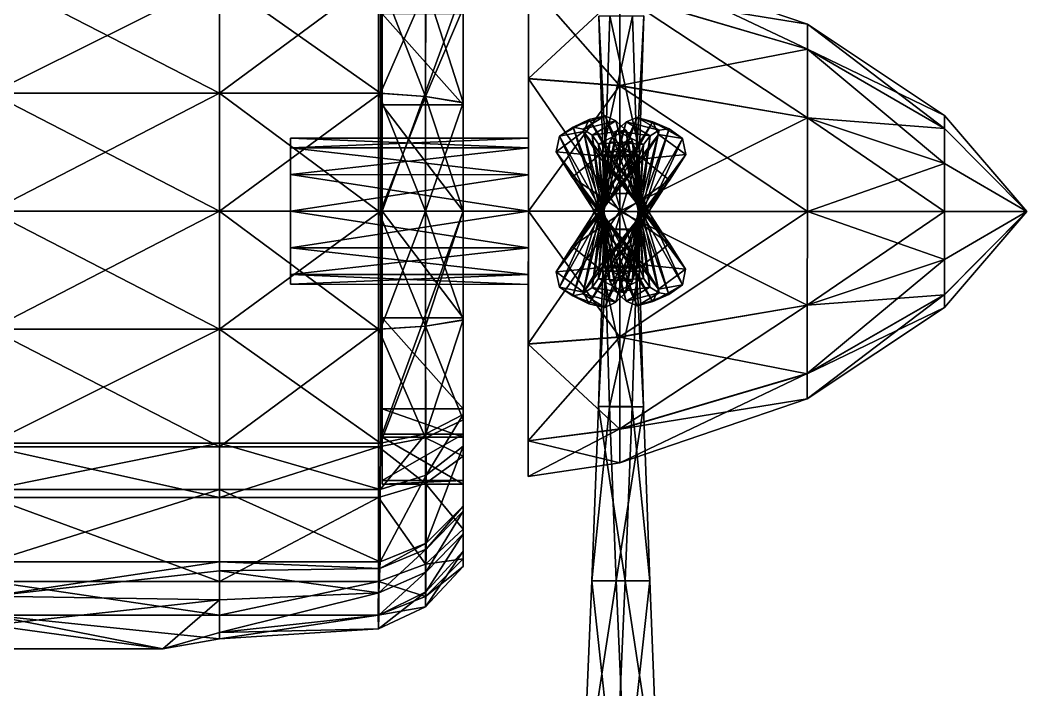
# Model space of a CAD drawing. Header units: metres. Extents: x -3.91 to 3.91, y -4.71 to 4.71.
# Drawn here: x 3.173 to 3.913, y -0.352 to 0.141 of the extents above; entities that cross this region are included whole.
import ezdxf

# ---------------------------------------------------------------- set-up
doc = ezdxf.new("R2010")
doc.units = ezdxf.units.M

msp = doc.modelspace()

# ---------------------------------------------------------------- linework, layer by layer
for points in [[(3.49877, 0.22875), (3.49877, 0.14923), (3.49877, 0.07858), (3.49877, 0.22875)], [(3.49877, 0.22875), (3.49877, 0.07858), (3.49877, 0), (3.49877, 0.22875)], [(3.49877, 0.22875), (3.49877, 0), (3.49877, 0), (3.49877, 0.22875)], [(3.49877, 0.22875), (3.49877, 0), (3.49877, 0.16582), (3.49877, 0.22875)], [(3.43923, 0.07831), (3.43923, 0.16615), (3.43923, 0.20069), (3.43923, 0.07831)], [(3.43923, 0.07831), (3.43923, 0.20069), (3.43923, 0.19785), (3.43923, 0.07831)], [(3.43923, 0.07831), (3.43923, 0.19785), (3.43923, 0.16375), (3.43923, 0.07831)], [(3.54675, 0.19485), (3.54674, 0.16879), (3.54666, 0.04656), (3.54675, 0.19485)], [(3.54675, 0.19485), (3.54666, 0.04656), (3.54667, 0.05375), (3.54675, 0.19485)], [(3.54674, 0.16873), (3.54675, 0.19485), (3.54667, 0.05375), (3.54674, 0.16873)], [(3.75164, 0.11915), (3.61394, 0.18473), (3.61392, 0.15996), (3.75164, 0.11915)], [(3.75165, 0.13762), (3.61392, 0.16002), (3.61394, 0.18473), (3.75165, 0.13762)], [(3.75164, 0.11915), (3.75165, 0.13762), (3.61394, 0.18473), (3.75164, 0.11915)], [(3.31977, 0.08674), (3.31977, 0.17326), (3.15178, 0.17326), (3.31977, 0.08674)], [(3.31977, 0.08674), (3.15178, 0.17326), (3.15178, 0.08674), (3.31977, 0.08674)], [(3.31977, 0.17038), (3.31977, 0.08674), (3.15178, 0.08674), (3.31977, 0.17038)], [(3.31977, 0.17038), (3.15178, 0.08674), (3.15178, 0.17038), (3.31977, 0.17038)], [(3.31977, 0.08674), (3.43656, 0.08674), (3.43654, 0.17326), (3.31977, 0.08674)], [(3.31977, 0.08674), (3.43654, 0.17326), (3.31977, 0.17326), (3.31977, 0.08674)], [(3.43801, 0.08674), (3.31977, 0.08674), (3.31977, 0.17038), (3.43801, 0.08674)], [(3.43801, 0.08674), (3.31977, 0.17038), (3.43794, 0.17038), (3.43801, 0.08674)], [(3.43654, 0.17326), (3.43656, 0.08674), (3.47112, 0.08447), (3.43654, 0.17326)], [(3.43654, 0.17326), (3.47112, 0.08447), (3.47111, 0.16659), (3.43654, 0.17326)], [(3.43801, 0.08674), (3.43794, 0.17038), (3.47124, 0.16364), (3.43801, 0.08674)], [(3.43801, 0.08674), (3.47124, 0.16364), (3.47112, 0.08451), (3.43801, 0.08674)], [(3.43923, 0.07831), (3.43923, 0.14517), (3.43923, 0.16615), (3.43923, 0.07831)], [(3.43923, 0.07831), (3.43923, 0.16375), (3.43923, 0), (3.43923, 0.07831)], [(3.49877, 0.16375), (3.49877, 0), (3.43923, 0), (3.49877, 0.16375)], [(3.49877, 0.16375), (3.43923, 0), (3.43923, 0.16375), (3.49877, 0.16375)], [(3.47111, 0.16659), (3.47112, 0.08447), (3.49877, 0.07994), (3.47111, 0.16659)], [(3.47111, 0.16659), (3.49877, 0.07994), (3.49877, 0.15323), (3.47111, 0.16659)], [(3.47112, 0.08451), (3.47124, 0.16364), (3.49877, 0.14937), (3.47112, 0.08451)], [(3.49877, 0.1609), (3.49877, 0.16582), (3.49877, 0), (3.49877, 0.1609)], [(3.49877, 0.16375), (3.49877, 0.1609), (3.49877, 0), (3.49877, 0.16375)], [(3.49877, 0.16375), (3.49877, 0), (3.49877, 0), (3.49877, 0.16375)], [(3.54674, 0.16879), (3.54669, 0.09751), (3.54665, 0.0269), (3.54674, 0.16879)], [(3.54674, 0.16879), (3.54665, 0.0269), (3.54666, 0.04656), (3.54674, 0.16879)], [(3.54669, 0.09741), (3.54674, 0.16873), (3.54666, 0.04655), (3.54669, 0.09741)], [(3.54674, 0.16873), (3.54667, 0.05375), (3.54666, 0.04655), (3.54674, 0.16873)], [(3.61392, 0.16002), (3.54669, 0.09751), (3.54674, 0.16879), (3.61392, 0.16002)], [(3.61388, 0.09233), (3.54674, 0.16873), (3.54669, 0.09741), (3.61388, 0.09233)], [(3.61388, 0.09233), (3.61392, 0.15996), (3.54674, 0.16873), (3.61388, 0.09233)], [(3.49877, 0.1609), (3.49877, 0), (3.49877, 0), (3.49877, 0.1609)], [(3.61392, 0.16002), (3.61388, 0.09243), (3.54669, 0.09751), (3.61392, 0.16002)], [(3.75164, 0.11919), (3.61388, 0.09243), (3.61392, 0.16002), (3.75164, 0.11919)], [(3.75161, 0.06874), (3.61392, 0.15996), (3.61388, 0.09233), (3.75161, 0.06874)], [(3.75165, 0.13762), (3.75164, 0.11919), (3.61392, 0.16002), (3.75165, 0.13762)], [(3.75161, 0.06874), (3.75164, 0.11915), (3.61392, 0.15996), (3.75161, 0.06874)], [(3.47112, 0.08451), (3.49877, 0.14937), (3.49877, 0.07972), (3.47112, 0.08451)], [(3.49877, 0.15323), (3.49877, 0.07994), (3.49877, 0.07858), (3.49877, 0.15323)], [(3.49877, 0.15323), (3.49877, 0.07858), (3.49877, 0.14923), (3.49877, 0.15323)], [(3.49877, 0.07972), (3.49877, 0.14937), (3.49877, 0.14517), (3.49877, 0.07972)], [(3.49877, 0.07831), (3.49877, 0.14517), (3.43923, 0.14517), (3.49877, 0.07831)], [(3.49877, 0.07831), (3.43923, 0.14517), (3.43923, 0.07831), (3.49877, 0.07831)], [(3.49877, 0.07972), (3.49877, 0.14517), (3.49877, 0.07831), (3.49877, 0.07972)], [(3.59836, 0.14351), (3.60658, 0.14362), (3.60338, 0.04404), (3.59836, 0.14351)], [(3.60131, 0.04394), (3.62318, 0.14348), (3.59836, 0.14351), (3.60131, 0.04394)], [(3.59836, 0.14351), (3.60338, 0.04404), (3.60131, 0.04394), (3.59836, 0.14351)], [(3.60131, 0.04394), (3.6262, 0.04392), (3.62318, 0.14348), (3.60131, 0.04394)], [(3.60658, 0.14362), (3.62827, 0.04402), (3.60338, 0.04404), (3.60658, 0.14362)], [(3.60658, 0.14362), (3.6314, 0.1436), (3.62827, 0.04402), (3.60658, 0.14362)], [(3.6262, 0.04392), (3.6314, 0.1436), (3.62318, 0.14348), (3.6262, 0.04392)], [(3.6262, 0.04392), (3.62827, 0.04402), (3.6314, 0.1436), (3.6262, 0.04392)], [(3.85239, 0.06091), (3.75165, 0.13762), (3.75164, 0.11915), (3.85239, 0.06091)], [(3.8524, 0.07037), (3.75164, 0.11919), (3.75165, 0.13762), (3.8524, 0.07037)], [(3.85239, 0.06091), (3.8524, 0.07037), (3.75165, 0.13762), (3.85239, 0.06091)], [(3.75164, 0.11919), (3.75161, 0.06881), (3.61388, 0.09243), (3.75164, 0.11919)], [(3.85239, 0.06093), (3.75161, 0.06881), (3.75164, 0.11919), (3.85239, 0.06093)], [(3.85237, 0.03509), (3.75164, 0.11915), (3.75161, 0.06874), (3.85237, 0.03509)], [(3.8524, 0.07037), (3.85239, 0.06093), (3.75164, 0.11919), (3.8524, 0.07037)], [(3.85237, 0.03509), (3.85239, 0.06091), (3.75164, 0.11915), (3.85237, 0.03509)], [(3.61388, 0.09243), (3.54664, 0.00012), (3.54669, 0.09751), (3.61388, 0.09243)], [(3.54669, 0.09751), (3.54664, 0.00012), (3.54664, 0.00003), (3.54669, 0.09751)], [(3.54669, 0.09751), (3.54664, 0.00003), (3.54665, 0.0269), (3.54669, 0.09751)], [(3.61383, -0.00004), (3.54669, 0.09741), (3.54664, 0), (3.61383, -0.00004)], [(3.54664, 0), (3.54669, 0.09741), (3.54665, 0.02687), (3.54664, 0)], [(3.54669, 0.09741), (3.54666, 0.04655), (3.54665, 0.02687), (3.54669, 0.09741)], [(3.61383, -0.00004), (3.61388, 0.09233), (3.54669, 0.09741), (3.61383, -0.00004)], [(3.61388, 0.09243), (3.61383, 0.00007), (3.54664, 0.00012), (3.61388, 0.09243)], [(3.75161, 0.06881), (3.61383, 0.00007), (3.61388, 0.09243), (3.75161, 0.06881)], [(3.75157, -0.00012), (3.61388, 0.09233), (3.61383, -0.00004), (3.75157, -0.00012)], [(3.75157, -0.00012), (3.75161, 0.06874), (3.61388, 0.09233), (3.75157, -0.00012)], [(3.31977, 0.08674), (3.31977, 0), (3.15178, 0), (3.31977, 0.08674)], [(3.31977, 0.08674), (3.15178, 0), (3.15178, 0.08674), (3.31977, 0.08674)], [(3.31977, 0), (3.31977, 0.08674), (3.15178, 0.08674), (3.31977, 0)], [(3.31977, 0), (3.15178, 0.08674), (3.15178, 0), (3.31977, 0)], [(3.31977, 0.08674), (3.31977, 0), (3.43656, 0), (3.31977, 0.08674)], [(3.31977, 0.08674), (3.43656, 0), (3.43656, 0.08674), (3.31977, 0.08674)], [(3.31977, 0), (3.31977, 0.08674), (3.43801, 0.08674), (3.31977, 0)], [(3.31977, 0), (3.43801, 0.08674), (3.43801, 0), (3.31977, 0)], [(3.43656, 0.08674), (3.43656, 0), (3.47112, 0), (3.43656, 0.08674)], [(3.43656, 0.08674), (3.47112, 0), (3.47112, 0.08447), (3.43656, 0.08674)], [(3.43801, 0), (3.43801, 0.08674), (3.47112, 0.08451), (3.43801, 0)], [(3.43801, 0), (3.47112, 0.08451), (3.4712, 0), (3.43801, 0)], [(3.49877, 0.07972), (3.4712, 0), (3.47112, 0.08451), (3.49877, 0.07972)], [(3.49877, 0), (3.49877, 0.07994), (3.47112, 0.08447), (3.49877, 0)], [(3.49877, 0), (3.47112, 0.08447), (3.47112, 0), (3.49877, 0)], [(3.43923, 0.07831), (3.43923, 0), (3.43923, 0), (3.43923, 0.07831)], [(3.49877, 0), (3.49877, 0.07831), (3.43923, 0.07831), (3.49877, 0)], [(3.49877, 0), (3.43923, 0.07831), (3.43923, 0), (3.49877, 0)], [(3.49877, 0.07972), (3.49877, 0), (3.4712, 0), (3.49877, 0.07972)], [(3.49877, 0.07994), (3.49877, 0), (3.49877, 0), (3.49877, 0.07994)], [(3.49877, 0.07994), (3.49877, 0), (3.49877, 0.07858), (3.49877, 0.07994)], [(3.49877, 0), (3.49877, 0), (3.49877, 0.07972), (3.49877, 0)], [(3.49877, 0), (3.49877, 0.07972), (3.49877, 0.07831), (3.49877, 0)], [(3.56951, -0.05573), (3.63817, 0.06572), (3.62659, 0.06908), (3.56951, -0.05573)], [(3.56951, -0.05573), (3.62659, 0.06908), (3.57942, -0.06222), (3.56951, -0.05573)], [(3.56961, 0.05519), (3.5913, 0.06741), (3.58715, 0.05863), (3.56961, 0.05519)], [(3.57953, 0.06184), (3.5913, 0.06741), (3.56961, 0.05519), (3.57953, 0.06184)], [(3.57942, -0.06222), (3.62659, 0.06908), (3.61859, 0.06572), (3.57942, -0.06222)], [(3.57953, 0.06184), (3.60297, 0.07022), (3.5913, 0.06741), (3.57953, 0.06184)], [(3.58685, 0.06049), (3.60297, 0.07022), (3.57953, 0.06184), (3.58685, 0.06049)], [(3.58685, 0.06049), (3.611, 0.06652), (3.60297, 0.07022), (3.58685, 0.06049)], [(3.5913, 0.06741), (3.66213, -0.04251), (3.58715, 0.05863), (3.5913, 0.06741)], [(3.60297, 0.07022), (3.65975, -0.05416), (3.5913, 0.06741), (3.60297, 0.07022)], [(3.5913, 0.06741), (3.65975, -0.05416), (3.66213, -0.04251), (3.5913, 0.06741)], [(3.611, 0.06652), (3.64991, -0.06117), (3.60297, 0.07022), (3.611, 0.06652)], [(3.60297, 0.07022), (3.64991, -0.06117), (3.65975, -0.05416), (3.60297, 0.07022)], [(3.75161, 0.06881), (3.75157, -0.00004), (3.61383, 0.00007), (3.75161, 0.06881)], [(3.62659, 0.06908), (3.64273, 0.05964), (3.61859, 0.06572), (3.62659, 0.06908)], [(3.63817, 0.06572), (3.65002, 0.06066), (3.62659, 0.06908), (3.63817, 0.06572)], [(3.62659, 0.06908), (3.65002, 0.06066), (3.64273, 0.05964), (3.62659, 0.06908)], [(3.85237, 0.03512), (3.75157, -0.00004), (3.75161, 0.06881), (3.85237, 0.03512)], [(3.85235, -0.00018), (3.75161, 0.06874), (3.75157, -0.00012), (3.85235, -0.00018)], [(3.85239, 0.06093), (3.85237, 0.03512), (3.75161, 0.06881), (3.85239, 0.06093)], [(3.85235, -0.00018), (3.85237, 0.03509), (3.75161, 0.06874), (3.85235, -0.00018)], [(3.91282, -0.00022), (3.8524, 0.07037), (3.85239, 0.06091), (3.91282, -0.00022)], [(3.91282, -0.00022), (3.85239, 0.06093), (3.8524, 0.07037), (3.91282, -0.00022)], [(3.56707, -0.04446), (3.64223, 0.05655), (3.63817, 0.06572), (3.56707, -0.04446)], [(3.56707, -0.04446), (3.63817, 0.06572), (3.56951, -0.05573), (3.56707, -0.04446)], [(3.56961, 0.05519), (3.62647, -0.06954), (3.57953, 0.06184), (3.56961, 0.05519)], [(3.57942, -0.06222), (3.61859, 0.06572), (3.58674, -0.06078), (3.57942, -0.06222)], [(3.57953, 0.06184), (3.62647, -0.06954), (3.61847, -0.06606), (3.57953, 0.06184)], [(3.57953, 0.06184), (3.61847, -0.06606), (3.58685, 0.06049), (3.57953, 0.06184)], [(3.58674, -0.06078), (3.61859, 0.06572), (3.61147, 0.05925), (3.58674, -0.06078)], [(3.58674, -0.06078), (3.61147, 0.05925), (3.59343, -0.05614), (3.58674, -0.06078)], [(3.59352, 0.05594), (3.611, 0.06652), (3.58685, 0.06049), (3.59352, 0.05594)], [(3.58685, 0.06049), (3.61847, -0.06606), (3.61136, -0.05948), (3.58685, 0.06049)], [(3.58685, 0.06049), (3.61136, -0.05948), (3.59352, 0.05594), (3.58685, 0.06049)], [(3.59343, -0.05614), (3.61147, 0.05925), (3.6065, 0.05112), (3.59343, -0.05614)], [(3.59352, 0.05594), (3.61813, 0.05974), (3.611, 0.06652), (3.59352, 0.05594)], [(3.59828, 0.04936), (3.61813, 0.05974), (3.59352, 0.05594), (3.59828, 0.04936)], [(3.59828, 0.04936), (3.62309, 0.05137), (3.61813, 0.05974), (3.59828, 0.04936)], [(3.61088, -0.06685), (3.65002, 0.06066), (3.60285, -0.07064), (3.61088, -0.06685)], [(3.60285, -0.07064), (3.65002, 0.06066), (3.65984, 0.05347), (3.60285, -0.07064)], [(3.61147, 0.05925), (3.63131, 0.04906), (3.6065, 0.05112), (3.61147, 0.05925)], [(3.61088, -0.06685), (3.64273, 0.05964), (3.65002, 0.06066), (3.61088, -0.06685)], [(3.61802, -0.05999), (3.64273, 0.05964), (3.61088, -0.06685), (3.61802, -0.05999)], [(3.61813, 0.05974), (3.64263, -0.06003), (3.611, 0.06652), (3.61813, 0.05974)], [(3.611, 0.06652), (3.64263, -0.06003), (3.64991, -0.06117), (3.611, 0.06652)], [(3.61859, 0.06572), (3.63607, 0.0554), (3.61147, 0.05925), (3.61859, 0.06572)], [(3.61147, 0.05925), (3.63607, 0.0554), (3.63131, 0.04906), (3.61147, 0.05925)], [(3.61802, -0.05999), (3.63607, 0.0554), (3.64273, 0.05964), (3.61802, -0.05999)], [(3.62309, 0.05137), (3.63597, -0.05568), (3.61813, 0.05974), (3.62309, 0.05137)], [(3.61813, 0.05974), (3.63597, -0.05568), (3.64263, -0.06003), (3.61813, 0.05974)], [(3.61859, 0.06572), (3.64273, 0.05964), (3.63607, 0.0554), (3.61859, 0.06572)], [(3.64223, 0.05655), (3.65984, 0.05347), (3.63817, 0.06572), (3.64223, 0.05655)], [(3.63817, 0.06572), (3.65984, 0.05347), (3.65002, 0.06066), (3.63817, 0.06572)], [(3.91282, -0.00022), (3.85237, 0.03512), (3.85239, 0.06093), (3.91282, -0.00022)], [(3.91282, -0.00022), (3.85239, 0.06091), (3.85237, 0.03509), (3.91282, -0.00022)], [(3.37197, 0.04665), (3.37197, 0.05386), (3.37194, 0.0001), (3.37197, 0.04665)], [(3.37197, 0.05386), (3.37197, 0.04667), (3.37194, 0.0001), (3.37197, 0.05386)], [(3.54666, 0.04655), (3.54667, 0.05375), (3.37197, 0.05386), (3.54666, 0.04655)], [(3.54666, 0.04655), (3.37197, 0.05386), (3.37197, 0.04665), (3.54666, 0.04655)], [(3.54667, 0.05375), (3.37197, 0.04667), (3.37197, 0.05386), (3.54667, 0.05375)], [(3.54667, 0.05375), (3.54666, 0.04656), (3.37197, 0.04667), (3.54667, 0.05375)], [(3.57887, -0.02579), (3.64223, 0.05655), (3.56707, -0.04446), (3.57887, -0.02579)], [(3.56715, 0.0438), (3.58715, 0.05863), (3.59828, 0.04071), (3.56715, 0.0438)], [(3.56961, 0.05519), (3.58715, 0.05863), (3.56715, 0.0438), (3.56961, 0.05519)], [(3.56715, 0.0438), (3.63805, -0.06638), (3.56961, 0.05519), (3.56715, 0.0438)], [(3.56961, 0.05519), (3.63805, -0.06638), (3.62647, -0.06954), (3.56961, 0.05519)], [(3.57887, -0.02579), (3.63104, 0.03852), (3.64223, 0.05655), (3.57887, -0.02579)], [(3.58715, 0.05863), (3.66213, -0.04251), (3.65033, -0.02369), (3.58715, 0.05863)], [(3.58715, 0.05863), (3.65033, -0.02369), (3.59828, 0.04071), (3.58715, 0.05863)], [(3.60285, -0.07064), (3.65984, 0.05347), (3.59118, -0.06798), (3.60285, -0.07064)], [(3.59118, -0.06798), (3.65984, 0.05347), (3.66221, 0.04168), (3.59118, -0.06798)], [(3.59352, 0.05594), (3.61136, -0.05948), (3.60641, -0.05127), (3.59352, 0.05594)], [(3.59352, 0.05594), (3.60641, -0.05127), (3.59828, 0.04936), (3.59352, 0.05594)], [(3.623, -0.05155), (3.63607, 0.0554), (3.61802, -0.05999), (3.623, -0.05155)], [(3.623, -0.05155), (3.63131, 0.04906), (3.63607, 0.0554), (3.623, -0.05155)], [(3.63104, 0.03852), (3.66221, 0.04168), (3.64223, 0.05655), (3.63104, 0.03852)], [(3.64223, 0.05655), (3.66221, 0.04168), (3.65984, 0.05347), (3.64223, 0.05655)], [(3.37197, 0.04667), (3.37196, 0.027), (3.37194, 0.0001), (3.37197, 0.04667)], [(3.37196, 0.02698), (3.37197, 0.04665), (3.37194, 0.0001), (3.37196, 0.02698)], [(3.54666, 0.04656), (3.37196, 0.027), (3.37197, 0.04667), (3.54666, 0.04656)], [(3.54665, 0.02687), (3.37197, 0.04665), (3.37196, 0.02698), (3.54665, 0.02687)], [(3.54666, 0.04656), (3.54665, 0.0269), (3.37196, 0.027), (3.54666, 0.04656)], [(3.54665, 0.02687), (3.54666, 0.04655), (3.37197, 0.04665), (3.54665, 0.02687)], [(3.59343, -0.05614), (3.6065, 0.05112), (3.59819, -0.0495), (3.59343, -0.05614)], [(3.59819, -0.0495), (3.6065, 0.05112), (3.60338, 0.04162), (3.59819, -0.0495)], [(3.60131, 0.04108), (3.62309, 0.05137), (3.59828, 0.04936), (3.60131, 0.04108)], [(3.59828, 0.04936), (3.60641, -0.05127), (3.60331, -0.04171), (3.59828, 0.04936)], [(3.59828, 0.04936), (3.60331, -0.04171), (3.60131, 0.04108), (3.59828, 0.04936)], [(3.60131, 0.04108), (3.6262, 0.04168), (3.62309, 0.05137), (3.60131, 0.04108)], [(3.6065, 0.05112), (3.62827, 0.04097), (3.60338, 0.04162), (3.6065, 0.05112)], [(3.6065, 0.05112), (3.63131, 0.04906), (3.62827, 0.04097), (3.6065, 0.05112)], [(3.62613, -0.04181), (3.63131, 0.04906), (3.623, -0.05155), (3.62613, -0.04181)], [(3.6262, 0.04168), (3.63123, -0.04926), (3.62309, 0.05137), (3.6262, 0.04168)], [(3.62309, 0.05137), (3.63123, -0.04926), (3.63597, -0.05568), (3.62309, 0.05137)], [(3.62613, -0.04181), (3.62827, 0.04097), (3.63131, 0.04906), (3.62613, -0.04181)], [(3.56715, 0.0438), (3.59828, 0.04071), (3.57892, 0.02506), (3.56715, 0.0438)], [(3.57892, 0.02506), (3.64213, -0.05734), (3.56715, 0.0438), (3.57892, 0.02506)], [(3.56715, 0.0438), (3.64213, -0.05734), (3.63805, -0.06638), (3.56715, 0.0438)], [(3.57887, -0.02579), (3.65037, 0.02284), (3.63104, 0.03852), (3.57887, -0.02579)], [(3.57892, 0.02506), (3.59828, 0.04071), (3.65033, -0.02369), (3.57892, 0.02506)], [(3.59118, -0.06798), (3.66221, 0.04168), (3.58704, -0.05933), (3.59118, -0.06798)], [(3.58704, -0.05933), (3.66221, 0.04168), (3.65037, 0.02284), (3.58704, -0.05933)], [(3.59819, -0.0495), (3.60338, 0.04162), (3.60124, -0.04116), (3.59819, -0.0495)], [(3.60124, -0.04116), (3.60338, 0.04162), (3.60264, 0.04032), (3.60124, -0.04116)], [(3.60124, -0.04116), (3.60264, 0.04032), (3.60197, -0.04022), (3.60124, -0.04116)], [(3.60131, 0.04394), (3.60338, 0.04404), (3.60262, 0.01322), (3.60131, 0.04394)], [(3.60202, 0.01313), (3.6262, 0.04392), (3.60131, 0.04394), (3.60202, 0.01313)], [(3.60131, 0.04394), (3.60262, 0.01322), (3.60202, 0.01313), (3.60131, 0.04394)], [(3.60204, 0.04015), (3.6262, 0.04168), (3.60131, 0.04108), (3.60204, 0.04015)], [(3.60131, 0.04108), (3.60331, -0.04171), (3.60257, -0.04038), (3.60131, 0.04108)], [(3.60131, 0.04108), (3.60257, -0.04038), (3.60204, 0.04015), (3.60131, 0.04108)], [(3.60264, 0.04032), (3.62686, -0.04043), (3.60197, -0.04022), (3.60264, 0.04032)], [(3.60202, 0.01313), (3.62691, 0.0131), (3.6262, 0.04392), (3.60202, 0.01313)], [(3.60204, 0.04015), (3.62694, 0.04032), (3.6262, 0.04168), (3.60204, 0.04015)], [(3.60257, -0.04038), (3.62694, 0.04032), (3.60204, 0.04015), (3.60257, -0.04038)], [(3.60257, -0.04038), (3.62747, -0.04022), (3.62694, 0.04032), (3.60257, -0.04038)], [(3.60338, 0.04404), (3.62752, 0.0132), (3.60262, 0.01322), (3.60338, 0.04404)], [(3.60338, 0.04162), (3.62754, 0.04011), (3.60264, 0.04032), (3.60338, 0.04162)], [(3.60264, 0.04032), (3.62754, 0.04011), (3.62686, -0.04043), (3.60264, 0.04032)], [(3.60338, 0.04404), (3.62827, 0.04402), (3.62752, 0.0132), (3.60338, 0.04404)], [(3.60338, 0.04162), (3.62827, 0.04097), (3.62754, 0.04011), (3.60338, 0.04162)], [(3.62686, -0.04043), (3.62827, 0.04097), (3.62613, -0.04181), (3.62686, -0.04043)], [(3.62691, 0.0131), (3.62827, 0.04402), (3.6262, 0.04392), (3.62691, 0.0131)], [(3.62694, 0.04032), (3.6282, -0.04111), (3.6262, 0.04168), (3.62694, 0.04032)], [(3.6262, 0.04168), (3.6282, -0.04111), (3.63123, -0.04926), (3.6262, 0.04168)], [(3.62686, -0.04043), (3.62754, 0.04011), (3.62827, 0.04097), (3.62686, -0.04043)], [(3.62691, 0.0131), (3.62752, 0.0132), (3.62827, 0.04402), (3.62691, 0.0131)], [(3.62694, 0.04032), (3.62747, -0.04022), (3.6282, -0.04111), (3.62694, 0.04032)], [(3.63104, 0.03852), (3.65037, 0.02284), (3.66221, 0.04168), (3.63104, 0.03852)], [(3.85237, 0.03512), (3.85235, -0.00014), (3.75157, -0.00004), (3.85237, 0.03512)], [(3.91282, -0.00022), (3.85235, -0.00014), (3.85237, 0.03512), (3.91282, -0.00022)], [(3.91282, -0.00022), (3.85237, 0.03509), (3.85235, -0.00018), (3.91282, -0.00022)], [(3.54665, 0.0269), (3.37194, 0.00014), (3.37196, 0.027), (3.54665, 0.0269)], [(3.37196, 0.027), (3.37194, 0.00014), (3.37194, 0.0001), (3.37196, 0.027)], [(3.54664, 0), (3.37196, 0.02698), (3.37194, 0.0001), (3.54664, 0)], [(3.37194, 0.0001), (3.37196, 0.02698), (3.37194, 0.0001), (3.37194, 0.0001)], [(3.54665, 0.0269), (3.54664, 0.00003), (3.37194, 0.00014), (3.54665, 0.0269)], [(3.54664, 0), (3.54665, 0.02687), (3.37196, 0.02698), (3.54664, 0)], [(3.54664, 0), (3.54665, 0.02687), (3.54664, 0), (3.54664, 0)], [(3.57887, -0.02579), (3.59821, -0.04147), (3.65037, 0.02284), (3.57887, -0.02579)], [(3.57892, 0.02506), (3.63097, -0.03934), (3.64213, -0.05734), (3.57892, 0.02506)], [(3.57892, 0.02506), (3.65033, -0.02369), (3.63097, -0.03934), (3.57892, 0.02506)], [(3.58704, -0.05933), (3.65037, 0.02284), (3.59821, -0.04147), (3.58704, -0.05933)], [(3.60262, 0.01322), (3.62691, 0.0131), (3.60202, 0.01313), (3.60262, 0.01322)], [(3.60262, 0.01322), (3.62752, 0.0132), (3.62691, 0.0131), (3.60262, 0.01322)], [(3.37193, -0.02674), (3.37191, -0.04643), (3.37194, 0.0001), (3.37193, -0.02674)], [(3.37191, -0.04643), (3.37191, -0.05365), (3.37194, 0.0001), (3.37191, -0.04643)], [(3.37191, -0.05365), (3.37191, -0.04647), (3.37194, 0.0001), (3.37191, -0.05365)], [(3.37191, -0.04647), (3.37193, -0.02682), (3.37194, 0.0001), (3.37191, -0.04647)], [(3.54664, 0.00003), (3.37193, -0.02674), (3.37194, 0.00014), (3.54664, 0.00003)], [(3.37194, 0.00014), (3.37193, -0.02674), (3.37194, 0.0001), (3.37194, 0.00014)], [(3.54662, -0.02693), (3.37194, 0.0001), (3.37193, -0.02682), (3.54662, -0.02693)], [(3.37193, -0.02682), (3.37194, 0.0001), (3.37194, 0.0001), (3.37193, -0.02682)], [(3.54664, 0.00003), (3.54662, -0.02684), (3.37193, -0.02674), (3.54664, 0.00003)], [(3.54662, -0.02693), (3.54664, 0), (3.37194, 0.0001), (3.54662, -0.02693)], [(3.61383, 0.00007), (3.54658, -0.09731), (3.54664, 0.00012), (3.61383, 0.00007)], [(3.54664, 0.00012), (3.54658, -0.09731), (3.54662, -0.02684), (3.54664, 0.00012)], [(3.61383, 0.00007), (3.61377, -0.09232), (3.54658, -0.09731), (3.61383, 0.00007)], [(3.54664, 0.00012), (3.54662, -0.02684), (3.54664, 0.00003), (3.54664, 0.00012)], [(3.75157, -0.00004), (3.61377, -0.09232), (3.61383, 0.00007), (3.75157, -0.00004)], [(3.15178, -0.08674), (3.15178, 0), (3.31977, 0), (3.15178, -0.08674)], [(3.15178, -0.08674), (3.31977, 0), (3.31977, -0.08674), (3.15178, -0.08674)], [(3.15178, 0), (3.15178, -0.08674), (3.31977, -0.08674), (3.15178, 0)], [(3.15178, 0), (3.31977, -0.08674), (3.31977, 0), (3.15178, 0)], [(3.43656, -0.08674), (3.43656, 0), (3.31977, 0), (3.43656, -0.08674)], [(3.43656, -0.08674), (3.31977, 0), (3.31977, -0.08674), (3.43656, -0.08674)], [(3.43801, 0), (3.43801, -0.08674), (3.31977, -0.08674), (3.43801, 0)], [(3.43801, 0), (3.31977, -0.08674), (3.31977, 0), (3.43801, 0)], [(3.47112, -0.08447), (3.47112, 0), (3.43656, 0), (3.47112, -0.08447)], [(3.47112, -0.08447), (3.43656, 0), (3.43656, -0.08674), (3.47112, -0.08447)], [(3.4712, 0), (3.47112, -0.08451), (3.43801, -0.08674), (3.4712, 0)], [(3.4712, 0), (3.43801, -0.08674), (3.43801, 0), (3.4712, 0)], [(3.43923, 0), (3.43923, 0), (3.43923, -0.16375), (3.43923, 0)], [(3.43923, 0), (3.43923, -0.16375), (3.43923, -0.19785), (3.43923, 0)], [(3.43923, 0), (3.43923, -0.19785), (3.43923, -0.20069), (3.43923, 0)], [(3.43923, 0), (3.43923, -0.20069), (3.43923, -0.16615), (3.43923, 0)], [(3.43923, 0), (3.43923, -0.16615), (3.43923, -0.14517), (3.43923, 0)], [(3.43923, 0), (3.43923, -0.14517), (3.43923, -0.07831), (3.43923, 0)], [(3.43923, -0.16375), (3.43923, 0), (3.49877, 0), (3.43923, -0.16375)], [(3.43923, -0.16375), (3.49877, 0), (3.49877, -0.16375), (3.43923, -0.16375)], [(3.43923, 0), (3.43923, -0.07831), (3.49877, -0.07831), (3.43923, 0)], [(3.43923, 0), (3.49877, -0.07831), (3.49877, 0), (3.43923, 0)], [(3.47112, 0), (3.47112, -0.08447), (3.49877, -0.07994), (3.47112, 0)], [(3.47112, 0), (3.49877, -0.07994), (3.49877, 0), (3.47112, 0)], [(3.47112, -0.08451), (3.4712, 0), (3.49877, 0), (3.47112, -0.08451)], [(3.47112, -0.08451), (3.49877, 0), (3.49877, -0.07972), (3.47112, -0.08451)], [(3.49877, -0.07858), (3.49877, 0), (3.49877, 0), (3.49877, -0.07858)], [(3.49877, -0.07858), (3.49877, 0), (3.49877, -0.07994), (3.49877, -0.07858)], [(3.49877, -0.07831), (3.49877, -0.07972), (3.49877, 0), (3.49877, -0.07831)], [(3.49877, -0.07831), (3.49877, 0), (3.49877, 0), (3.49877, -0.07831)], [(3.49877, -0.20845), (3.49877, -0.16582), (3.49877, 0), (3.49877, -0.20845)], [(3.49877, -0.20845), (3.49877, 0), (3.49877, 0), (3.49877, -0.20845)], [(3.49877, -0.20845), (3.49877, 0), (3.49877, -0.07858), (3.49877, -0.20845)], [(3.49877, 0), (3.49877, 0), (3.49877, -0.1609), (3.49877, 0)], [(3.49877, 0), (3.49877, -0.1609), (3.49877, -0.16375), (3.49877, 0)], [(3.49877, 0), (3.49877, 0), (3.49877, -0.16582), (3.49877, 0)], [(3.49877, 0), (3.49877, -0.16582), (3.49877, -0.1609), (3.49877, 0)], [(3.61377, -0.0926), (3.54664, 0), (3.54658, -0.09761), (3.61377, -0.0926)], [(3.54658, -0.09761), (3.54664, 0), (3.54664, 0), (3.54658, -0.09761)], [(3.54658, -0.09761), (3.54664, 0), (3.54662, -0.02693), (3.54658, -0.09761)], [(3.61377, -0.0926), (3.61383, -0.00004), (3.54664, 0), (3.61377, -0.0926)], [(3.75157, -0.00004), (3.75153, -0.06891), (3.61377, -0.09232), (3.75157, -0.00004)], [(3.75153, -0.06912), (3.61383, -0.00004), (3.61377, -0.0926), (3.75153, -0.06912)], [(3.75153, -0.06912), (3.75157, -0.00012), (3.61383, -0.00004), (3.75153, -0.06912)], [(3.85235, -0.00014), (3.75153, -0.06891), (3.75157, -0.00004), (3.85235, -0.00014)], [(3.85233, -0.03552), (3.75157, -0.00012), (3.75153, -0.06912), (3.85233, -0.03552)], [(3.85235, -0.00014), (3.85233, -0.03541), (3.75153, -0.06891), (3.85235, -0.00014)], [(3.85233, -0.03552), (3.85235, -0.00018), (3.75157, -0.00012), (3.85233, -0.03552)], [(3.91282, -0.00022), (3.85231, -0.07073), (3.85232, -0.06125), (3.91282, -0.00022)], [(3.91282, -0.00022), (3.85232, -0.06131), (3.85231, -0.07073), (3.91282, -0.00022)], [(3.91282, -0.00022), (3.85232, -0.06125), (3.85233, -0.03541), (3.91282, -0.00022)], [(3.91282, -0.00022), (3.85233, -0.03552), (3.85232, -0.06131), (3.91282, -0.00022)], [(3.91282, -0.00022), (3.85233, -0.03541), (3.85235, -0.00014), (3.91282, -0.00022)], [(3.91282, -0.00022), (3.85235, -0.00018), (3.85233, -0.03552), (3.91282, -0.00022)], [(3.60199, -0.01321), (3.62612, -0.04405), (3.60124, -0.04403), (3.60199, -0.01321)], [(3.60124, -0.04403), (3.6026, -0.01326), (3.60199, -0.01321), (3.60124, -0.04403)], [(3.60124, -0.04403), (3.6033, -0.04408), (3.6026, -0.01326), (3.60124, -0.04403)], [(3.60199, -0.01321), (3.62689, -0.01323), (3.62612, -0.04405), (3.60199, -0.01321)], [(3.6026, -0.01326), (3.62689, -0.01323), (3.60199, -0.01321), (3.6026, -0.01326)], [(3.6026, -0.01326), (3.62749, -0.01328), (3.62689, -0.01323), (3.6026, -0.01326)], [(3.6033, -0.04408), (3.62749, -0.01328), (3.6026, -0.01326), (3.6033, -0.04408)], [(3.6033, -0.04408), (3.62819, -0.0441), (3.62749, -0.01328), (3.6033, -0.04408)], [(3.62689, -0.01323), (3.62819, -0.0441), (3.62612, -0.04405), (3.62689, -0.01323)], [(3.62689, -0.01323), (3.62749, -0.01328), (3.62819, -0.0441), (3.62689, -0.01323)], [(3.54662, -0.02684), (3.37191, -0.04643), (3.37193, -0.02674), (3.54662, -0.02684)], [(3.54661, -0.04658), (3.37193, -0.02682), (3.37191, -0.04647), (3.54661, -0.04658)], [(3.54662, -0.02684), (3.54661, -0.04653), (3.37191, -0.04643), (3.54662, -0.02684)], [(3.54661, -0.04658), (3.54662, -0.02693), (3.37193, -0.02682), (3.54661, -0.04658)], [(3.54654, -0.16884), (3.54658, -0.09761), (3.54662, -0.02693), (3.54654, -0.16884)], [(3.54654, -0.16884), (3.54662, -0.02693), (3.54661, -0.04658), (3.54654, -0.16884)], [(3.54658, -0.09731), (3.54661, -0.04653), (3.54662, -0.02684), (3.54658, -0.09731)], [(3.56707, -0.04446), (3.59821, -0.04147), (3.57887, -0.02579), (3.56707, -0.04446)], [(3.63097, -0.03934), (3.65033, -0.02369), (3.66213, -0.04251), (3.63097, -0.03934)], [(3.85233, -0.03541), (3.85232, -0.06125), (3.7515, -0.11935), (3.85233, -0.03541)], [(3.85233, -0.03541), (3.7515, -0.11935), (3.75153, -0.06891), (3.85233, -0.03541)], [(3.85232, -0.06131), (3.85233, -0.03552), (3.75153, -0.06912), (3.85232, -0.06131)], [(3.56707, -0.04446), (3.58704, -0.05933), (3.59821, -0.04147), (3.56707, -0.04446)], [(3.60124, -0.04403), (3.62292, -0.14361), (3.59811, -0.14359), (3.60124, -0.04403)], [(3.59811, -0.14359), (3.6033, -0.04408), (3.60124, -0.04403), (3.59811, -0.14359)], [(3.59811, -0.14359), (3.60633, -0.14366), (3.6033, -0.04408), (3.59811, -0.14359)], [(3.60124, -0.04116), (3.623, -0.05155), (3.59819, -0.0495), (3.60124, -0.04116)], [(3.60197, -0.04022), (3.62613, -0.04181), (3.60124, -0.04116), (3.60197, -0.04022)], [(3.60124, -0.04116), (3.62613, -0.04181), (3.623, -0.05155), (3.60124, -0.04116)], [(3.60124, -0.04403), (3.62612, -0.04405), (3.62292, -0.14361), (3.60124, -0.04403)], [(3.60197, -0.04022), (3.62686, -0.04043), (3.62613, -0.04181), (3.60197, -0.04022)], [(3.60331, -0.04171), (3.62747, -0.04022), (3.60257, -0.04038), (3.60331, -0.04171)], [(3.60633, -0.14366), (3.62819, -0.0441), (3.6033, -0.04408), (3.60633, -0.14366)], [(3.60331, -0.04171), (3.6282, -0.04111), (3.62747, -0.04022), (3.60331, -0.04171)], [(3.60641, -0.05127), (3.6282, -0.04111), (3.60331, -0.04171), (3.60641, -0.05127)], [(3.60633, -0.14366), (3.63114, -0.14368), (3.62819, -0.0441), (3.60633, -0.14366)], [(3.60641, -0.05127), (3.63123, -0.04926), (3.6282, -0.04111), (3.60641, -0.05127)], [(3.62612, -0.04405), (3.63114, -0.14368), (3.62292, -0.14361), (3.62612, -0.04405)], [(3.62612, -0.04405), (3.62819, -0.0441), (3.63114, -0.14368), (3.62612, -0.04405)], [(3.63097, -0.03934), (3.66213, -0.04251), (3.64213, -0.05734), (3.63097, -0.03934)], [(3.64213, -0.05734), (3.66213, -0.04251), (3.65975, -0.05416), (3.64213, -0.05734)], [(3.54661, -0.04653), (3.37191, -0.05365), (3.37191, -0.04643), (3.54661, -0.04653)], [(3.5466, -0.05375), (3.54661, -0.04658), (3.37191, -0.04647), (3.5466, -0.05375)], [(3.5466, -0.05375), (3.37191, -0.04647), (3.37191, -0.05365), (3.5466, -0.05375)], [(3.54661, -0.04653), (3.5466, -0.05375), (3.37191, -0.05365), (3.54661, -0.04653)], [(3.54652, -0.19485), (3.54654, -0.16884), (3.54661, -0.04658), (3.54652, -0.19485)], [(3.54652, -0.19485), (3.54661, -0.04658), (3.5466, -0.05375), (3.54652, -0.19485)], [(3.54658, -0.09731), (3.54654, -0.16867), (3.54661, -0.04653), (3.54658, -0.09731)], [(3.54654, -0.16867), (3.5466, -0.05375), (3.54661, -0.04653), (3.54654, -0.16867)], [(3.56951, -0.05573), (3.58704, -0.05933), (3.56707, -0.04446), (3.56951, -0.05573)], [(3.59819, -0.0495), (3.61802, -0.05999), (3.59343, -0.05614), (3.59819, -0.0495)], [(3.59819, -0.0495), (3.623, -0.05155), (3.61802, -0.05999), (3.59819, -0.0495)], [(3.61136, -0.05948), (3.63123, -0.04926), (3.60641, -0.05127), (3.61136, -0.05948)], [(3.61136, -0.05948), (3.63597, -0.05568), (3.63123, -0.04926), (3.61136, -0.05948)], [(3.54654, -0.16867), (3.54652, -0.19485), (3.5466, -0.05375), (3.54654, -0.16867)], [(3.56951, -0.05573), (3.59118, -0.06798), (3.58704, -0.05933), (3.56951, -0.05573)], [(3.57942, -0.06222), (3.59118, -0.06798), (3.56951, -0.05573), (3.57942, -0.06222)], [(3.59343, -0.05614), (3.61088, -0.06685), (3.58674, -0.06078), (3.59343, -0.05614)], [(3.59343, -0.05614), (3.61802, -0.05999), (3.61088, -0.06685), (3.59343, -0.05614)], [(3.61847, -0.06606), (3.63597, -0.05568), (3.61136, -0.05948), (3.61847, -0.06606)], [(3.61847, -0.06606), (3.64263, -0.06003), (3.63597, -0.05568), (3.61847, -0.06606)], [(3.64213, -0.05734), (3.65975, -0.05416), (3.63805, -0.06638), (3.64213, -0.05734)], [(3.63805, -0.06638), (3.65975, -0.05416), (3.64991, -0.06117), (3.63805, -0.06638)], [(3.58674, -0.06078), (3.60285, -0.07064), (3.57942, -0.06222), (3.58674, -0.06078)], [(3.57942, -0.06222), (3.60285, -0.07064), (3.59118, -0.06798), (3.57942, -0.06222)], [(3.58674, -0.06078), (3.61088, -0.06685), (3.60285, -0.07064), (3.58674, -0.06078)], [(3.62647, -0.06954), (3.64263, -0.06003), (3.61847, -0.06606), (3.62647, -0.06954)], [(3.62647, -0.06954), (3.64991, -0.06117), (3.64263, -0.06003), (3.62647, -0.06954)], [(3.63805, -0.06638), (3.64991, -0.06117), (3.62647, -0.06954), (3.63805, -0.06638)], [(3.85232, -0.06125), (3.85231, -0.07073), (3.75149, -0.13786), (3.85232, -0.06125)], [(3.85232, -0.06125), (3.75149, -0.13786), (3.7515, -0.11935), (3.85232, -0.06125)], [(3.85231, -0.07073), (3.85232, -0.06131), (3.7515, -0.11948), (3.85231, -0.07073)], [(3.85232, -0.06131), (3.75153, -0.06912), (3.7515, -0.11948), (3.85232, -0.06131)], [(3.75153, -0.06891), (3.7515, -0.11935), (3.61373, -0.15999), (3.75153, -0.06891)], [(3.75153, -0.06891), (3.61373, -0.15999), (3.61377, -0.09232), (3.75153, -0.06891)], [(3.7515, -0.11948), (3.75153, -0.06912), (3.61377, -0.0926), (3.7515, -0.11948)], [(3.85231, -0.07073), (3.7515, -0.11948), (3.75149, -0.13786), (3.85231, -0.07073)], [(3.43923, -0.07831), (3.43923, -0.14517), (3.49877, -0.14517), (3.43923, -0.07831)], [(3.43923, -0.07831), (3.49877, -0.14517), (3.49877, -0.07831), (3.43923, -0.07831)], [(3.49877, -0.07972), (3.47124, -0.16364), (3.47112, -0.08451), (3.49877, -0.07972)], [(3.49877, -0.15323), (3.49877, -0.07994), (3.47112, -0.08447), (3.49877, -0.15323)], [(3.49877, -0.07972), (3.49877, -0.14937), (3.47124, -0.16364), (3.49877, -0.07972)], [(3.49877, -0.07831), (3.49877, -0.14517), (3.49877, -0.14937), (3.49877, -0.07831)], [(3.49877, -0.07831), (3.49877, -0.14937), (3.49877, -0.07972), (3.49877, -0.07831)], [(3.49877, -0.14923), (3.49877, -0.07858), (3.49877, -0.07994), (3.49877, -0.14923)], [(3.49877, -0.20845), (3.49877, -0.07858), (3.49877, -0.14923), (3.49877, -0.20845)], [(3.49877, -0.14923), (3.49877, -0.07994), (3.49877, -0.15323), (3.49877, -0.14923)], [(3.15178, -0.08674), (3.15178, -0.17326), (3.31977, -0.17326), (3.15178, -0.08674)], [(3.15178, -0.08674), (3.31977, -0.17326), (3.31977, -0.08674), (3.15178, -0.08674)], [(3.15178, -0.17038), (3.15178, -0.08674), (3.31977, -0.08674), (3.15178, -0.17038)], [(3.15178, -0.17038), (3.31977, -0.08674), (3.31977, -0.17038), (3.15178, -0.17038)], [(3.31977, -0.17326), (3.43654, -0.17326), (3.43656, -0.08674), (3.31977, -0.17326)], [(3.31977, -0.17326), (3.43656, -0.08674), (3.31977, -0.08674), (3.31977, -0.17326)], [(3.43794, -0.17038), (3.31977, -0.17038), (3.31977, -0.08674), (3.43794, -0.17038)], [(3.43794, -0.17038), (3.31977, -0.08674), (3.43801, -0.08674), (3.43794, -0.17038)], [(3.47111, -0.16659), (3.43656, -0.08674), (3.43654, -0.17326), (3.47111, -0.16659)], [(3.47111, -0.16659), (3.47112, -0.08447), (3.43656, -0.08674), (3.47111, -0.16659)], [(3.47112, -0.08451), (3.47124, -0.16364), (3.43794, -0.17038), (3.47112, -0.08451)], [(3.47112, -0.08451), (3.43794, -0.17038), (3.43801, -0.08674), (3.47112, -0.08451)], [(3.49877, -0.15323), (3.47112, -0.08447), (3.47111, -0.16659), (3.49877, -0.15323)], [(3.61377, -0.09232), (3.61373, -0.15999), (3.54654, -0.16867), (3.61377, -0.09232)], [(3.61377, -0.09232), (3.54654, -0.16867), (3.54658, -0.09731), (3.61377, -0.09232)], [(3.61373, -0.16015), (3.61377, -0.0926), (3.54658, -0.09761), (3.61373, -0.16015)], [(3.7515, -0.11948), (3.61377, -0.0926), (3.61373, -0.16015), (3.7515, -0.11948)], [(3.61373, -0.16015), (3.54658, -0.09761), (3.54654, -0.16884), (3.61373, -0.16015)], [(3.7515, -0.11935), (3.75149, -0.13786), (3.61372, -0.18481), (3.7515, -0.11935)], [(3.7515, -0.11935), (3.61372, -0.18481), (3.61373, -0.15999), (3.7515, -0.11935)], [(3.75149, -0.13786), (3.7515, -0.11948), (3.61373, -0.16015), (3.75149, -0.13786)], [(3.75149, -0.13786), (3.61373, -0.16015), (3.61372, -0.18481), (3.75149, -0.13786)], [(3.43923, -0.14517), (3.43923, -0.16615), (3.49877, -0.16615), (3.43923, -0.14517)], [(3.43923, -0.14517), (3.49877, -0.16615), (3.49877, -0.14517), (3.43923, -0.14517)], [(3.49877, -0.14517), (3.49877, -0.16615), (3.49877, -0.17255), (3.49877, -0.14517)], [(3.49877, -0.14517), (3.49877, -0.17255), (3.49877, -0.14937), (3.49877, -0.14517)], [(3.59811, -0.14359), (3.61784, -0.27162), (3.59323, -0.2716), (3.59811, -0.14359)], [(3.59323, -0.2716), (3.60633, -0.14366), (3.59811, -0.14359), (3.59323, -0.2716)], [(3.59323, -0.2716), (3.61118, -0.27168), (3.60633, -0.14366), (3.59323, -0.2716)], [(3.59811, -0.14359), (3.62292, -0.14361), (3.61784, -0.27162), (3.59811, -0.14359)], [(3.61118, -0.27168), (3.63114, -0.14368), (3.60633, -0.14366), (3.61118, -0.27168)], [(3.61118, -0.27168), (3.63578, -0.2717), (3.63114, -0.14368), (3.61118, -0.27168)], [(3.62292, -0.14361), (3.63578, -0.2717), (3.61784, -0.27162), (3.62292, -0.14361)], [(3.62292, -0.14361), (3.63114, -0.14368), (3.63578, -0.2717), (3.62292, -0.14361)], [(3.49877, -0.17992), (3.49877, -0.15323), (3.47111, -0.16659), (3.49877, -0.17992)], [(3.49877, -0.14937), (3.47152, -0.19405), (3.47124, -0.16364), (3.49877, -0.14937)], [(3.49877, -0.14937), (3.49877, -0.17255), (3.47152, -0.19405), (3.49877, -0.14937)], [(3.49877, -0.17384), (3.49877, -0.14923), (3.49877, -0.15323), (3.49877, -0.17384)], [(3.49877, -0.20845), (3.49877, -0.14923), (3.49877, -0.17384), (3.49877, -0.20845)], [(3.49877, -0.17384), (3.49877, -0.15323), (3.49877, -0.17992), (3.49877, -0.17384)], [(3.49877, -0.1609), (3.49877, -0.16582), (3.49877, -0.17494), (3.49877, -0.1609)], [(3.49877, -0.1609), (3.49877, -0.17494), (3.49877, -0.16921), (3.49877, -0.1609)], [(3.49877, -0.17267), (3.49877, -0.16375), (3.49877, -0.1609), (3.49877, -0.17267)], [(3.49877, -0.17267), (3.49877, -0.1609), (3.49877, -0.16921), (3.49877, -0.17267)], [(3.61373, -0.15999), (3.61372, -0.18481), (3.54652, -0.19485), (3.61373, -0.15999)], [(3.61373, -0.15999), (3.54652, -0.19485), (3.54654, -0.16867), (3.61373, -0.15999)], [(3.61372, -0.18481), (3.61373, -0.16015), (3.54654, -0.16884), (3.61372, -0.18481)], [(3.4711, -0.20021), (3.47111, -0.16659), (3.43654, -0.17326), (3.4711, -0.20021)], [(3.47124, -0.16364), (3.47152, -0.19405), (3.43786, -0.20458), (3.47124, -0.16364)], [(3.47124, -0.16364), (3.43786, -0.20458), (3.43794, -0.17038), (3.47124, -0.16364)], [(3.43923, -0.19785), (3.43923, -0.16375), (3.49877, -0.16375), (3.43923, -0.19785)], [(3.43923, -0.19785), (3.49877, -0.16375), (3.49877, -0.19785), (3.43923, -0.19785)], [(3.43923, -0.16615), (3.43923, -0.20069), (3.49877, -0.20069), (3.43923, -0.16615)], [(3.43923, -0.16615), (3.49877, -0.20069), (3.49877, -0.16615), (3.43923, -0.16615)], [(3.49877, -0.17992), (3.47111, -0.16659), (3.4711, -0.20021), (3.49877, -0.17992)], [(3.49877, -0.2061), (3.49877, -0.19785), (3.49877, -0.16375), (3.49877, -0.2061)], [(3.49877, -0.2061), (3.49877, -0.16375), (3.49877, -0.17267), (3.49877, -0.2061)], [(3.49877, -0.17494), (3.49877, -0.16582), (3.49877, -0.20845), (3.49877, -0.17494)], [(3.49877, -0.16615), (3.49877, -0.20069), (3.49877, -0.21128), (3.49877, -0.16615)], [(3.49877, -0.16615), (3.49877, -0.21128), (3.49877, -0.21675), (3.49877, -0.16615)], [(3.49877, -0.16615), (3.49877, -0.21675), (3.49877, -0.17255), (3.49877, -0.16615)], [(3.49877, -0.17494), (3.49877, -0.17911), (3.49877, -0.16921), (3.49877, -0.17494)], [(3.49877, -0.17911), (3.49877, -0.17267), (3.49877, -0.16921), (3.49877, -0.17911)], [(3.61372, -0.18481), (3.54654, -0.16884), (3.54652, -0.19485), (3.61372, -0.18481)], [(3.15178, -0.20458), (3.15178, -0.17038), (3.31977, -0.17038), (3.15178, -0.20458)], [(3.15178, -0.20458), (3.31977, -0.17038), (3.31977, -0.20458), (3.15178, -0.20458)], [(3.15178, -0.17326), (3.15178, -0.21035), (3.31977, -0.21035), (3.15178, -0.17326)], [(3.15178, -0.17326), (3.31977, -0.21035), (3.31977, -0.17326), (3.15178, -0.17326)], [(3.43786, -0.20458), (3.31977, -0.20458), (3.31977, -0.17038), (3.43786, -0.20458)], [(3.43786, -0.20458), (3.31977, -0.17038), (3.43794, -0.17038), (3.43786, -0.20458)], [(3.31977, -0.21035), (3.43652, -0.21035), (3.43654, -0.17326), (3.31977, -0.21035)], [(3.31977, -0.21035), (3.43654, -0.17326), (3.31977, -0.17326), (3.31977, -0.21035)], [(3.4711, -0.20021), (3.43654, -0.17326), (3.43652, -0.21035), (3.4711, -0.20021)], [(3.49877, -0.17255), (3.47161, -0.24407), (3.47152, -0.19405), (3.49877, -0.17255)], [(3.49877, -0.17255), (3.49877, -0.21675), (3.47161, -0.24407), (3.49877, -0.17255)], [(3.49877, -0.21074), (3.49877, -0.2061), (3.49877, -0.17267), (3.49877, -0.21074)], [(3.49877, -0.21074), (3.49877, -0.17267), (3.49877, -0.17911), (3.49877, -0.21074)], [(3.49877, -0.22604), (3.49877, -0.17384), (3.49877, -0.17992), (3.49877, -0.22604)], [(3.49877, -0.20845), (3.49877, -0.17384), (3.49877, -0.22604), (3.49877, -0.20845)], [(3.49877, -0.17911), (3.49877, -0.17494), (3.49877, -0.21567), (3.49877, -0.17911)], [(3.49877, -0.17494), (3.49877, -0.20845), (3.49877, -0.21567), (3.49877, -0.17494)], [(3.49877, -0.23373), (3.49877, -0.17992), (3.4711, -0.20021), (3.49877, -0.23373)], [(3.49877, -0.23718), (3.49877, -0.21074), (3.49877, -0.17911), (3.49877, -0.23718)], [(3.49877, -0.24974), (3.49877, -0.23718), (3.49877, -0.17911), (3.49877, -0.24974)], [(3.49877, -0.24974), (3.49877, -0.17911), (3.49877, -0.22289), (3.49877, -0.24974)], [(3.49877, -0.17911), (3.49877, -0.21567), (3.49877, -0.22289), (3.49877, -0.17911)], [(3.49877, -0.22604), (3.49877, -0.17992), (3.49877, -0.23373), (3.49877, -0.22604)], [(3.47152, -0.19405), (3.47161, -0.24407), (3.43766, -0.25773), (3.47152, -0.19405)], [(3.47152, -0.19405), (3.43766, -0.25773), (3.43786, -0.20458), (3.47152, -0.19405)], [(3.43923, -0.20069), (3.43923, -0.19785), (3.49877, -0.19785), (3.43923, -0.20069)], [(3.43923, -0.20069), (3.49877, -0.19785), (3.49877, -0.20069), (3.43923, -0.20069)], [(3.49877, -0.20855), (3.49877, -0.20069), (3.49877, -0.19785), (3.49877, -0.20855)], [(3.49877, -0.20855), (3.49877, -0.19785), (3.49877, -0.2061), (3.49877, -0.20855)], [(3.15178, -0.25773), (3.15178, -0.20458), (3.31977, -0.20458), (3.15178, -0.25773)], [(3.15178, -0.25773), (3.31977, -0.20458), (3.31977, -0.25773), (3.15178, -0.25773)], [(3.31977, -0.20458), (3.43786, -0.20458), (3.43766, -0.25773), (3.31977, -0.20458)], [(3.31977, -0.20458), (3.43766, -0.25773), (3.31977, -0.25773), (3.31977, -0.20458)], [(3.47108, -0.25934), (3.4711, -0.20021), (3.43652, -0.21035), (3.47108, -0.25934)], [(3.49877, -0.23373), (3.4711, -0.20021), (3.47108, -0.25934), (3.49877, -0.23373)], [(3.49877, -0.21128), (3.49877, -0.20069), (3.49877, -0.20855), (3.49877, -0.21128)], [(3.49877, -0.21128), (3.49877, -0.20855), (3.49877, -0.2061), (3.49877, -0.21128)], [(3.49877, -0.21128), (3.49877, -0.2061), (3.49877, -0.21074), (3.49877, -0.21128)], [(3.15178, -0.21035), (3.15178, -0.27215), (3.31977, -0.27215), (3.15178, -0.21035)], [(3.15178, -0.21035), (3.31977, -0.27215), (3.31977, -0.21035), (3.15178, -0.21035)], [(3.43652, -0.21035), (3.31977, -0.21035), (3.31977, -0.27215), (3.43652, -0.21035)], [(3.43652, -0.21035), (3.31977, -0.27215), (3.43646, -0.27215), (3.43652, -0.21035)], [(3.47108, -0.25934), (3.43652, -0.21035), (3.43646, -0.27215), (3.47108, -0.25934)], [(3.49877, -0.20845), (3.49877, -0.22604), (3.49877, -0.24165), (3.49877, -0.20845)], [(3.49877, -0.20845), (3.49877, -0.24165), (3.49877, -0.22875), (3.49877, -0.20845)], [(3.49877, -0.21567), (3.49877, -0.20845), (3.49877, -0.22875), (3.49877, -0.21567)], [(3.49877, -0.23718), (3.49877, -0.22036), (3.49877, -0.21074), (3.49877, -0.23718)], [(3.49877, -0.22036), (3.49877, -0.21128), (3.49877, -0.21074), (3.49877, -0.22036)], [(3.49877, -0.22036), (3.49877, -0.21675), (3.49877, -0.21128), (3.49877, -0.22036)], [(3.49877, -0.22036), (3.49877, -0.23718), (3.47127, -0.26541), (3.49877, -0.22036)], [(3.49877, -0.22036), (3.47127, -0.26541), (3.47153, -0.24834), (3.49877, -0.22036)], [(3.49877, -0.21675), (3.49877, -0.22036), (3.47153, -0.24834), (3.49877, -0.21675)], [(3.49877, -0.21675), (3.47153, -0.24834), (3.47161, -0.24407), (3.49877, -0.21675)], [(3.49877, -0.22289), (3.49877, -0.21567), (3.49877, -0.2369), (3.49877, -0.22289)], [(3.49877, -0.21567), (3.49877, -0.22875), (3.49877, -0.2369), (3.49877, -0.21567)], [(3.49877, -0.26123), (3.49877, -0.24974), (3.49877, -0.22289), (3.49877, -0.26123)], [(3.49877, -0.26123), (3.49877, -0.22289), (3.49877, -0.24479), (3.49877, -0.26123)], [(3.49877, -0.22289), (3.49877, -0.2369), (3.49877, -0.24479), (3.49877, -0.22289)], [(3.49877, -0.25011), (3.49877, -0.24165), (3.49877, -0.22604), (3.49877, -0.25011)], [(3.49877, -0.25011), (3.49877, -0.22604), (3.49877, -0.23373), (3.49877, -0.25011)], [(3.49877, -0.2369), (3.49877, -0.22875), (3.49877, -0.24165), (3.49877, -0.2369)], [(3.49877, -0.25561), (3.49877, -0.23373), (3.47108, -0.25934), (3.49877, -0.25561)], [(3.49877, -0.25011), (3.49877, -0.23373), (3.49877, -0.25561), (3.49877, -0.25011)], [(3.47122, -0.27976), (3.47127, -0.26541), (3.49877, -0.23718), (3.47122, -0.27976)], [(3.47122, -0.27976), (3.49877, -0.23718), (3.49877, -0.24974), (3.47122, -0.27976)], [(3.49877, -0.24479), (3.49877, -0.2369), (3.49877, -0.24736), (3.49877, -0.24479)], [(3.49877, -0.2369), (3.49877, -0.24165), (3.49877, -0.24736), (3.49877, -0.2369)], [(3.49877, -0.24165), (3.49877, -0.25011), (3.49877, -0.24736), (3.49877, -0.24165)], [(3.47153, -0.24834), (3.47127, -0.26541), (3.4369, -0.28044), (3.47153, -0.24834)], [(3.47153, -0.24834), (3.4369, -0.28044), (3.4375, -0.26263), (3.47153, -0.24834)], [(3.47161, -0.24407), (3.47153, -0.24834), (3.4375, -0.26263), (3.47161, -0.24407)], [(3.47161, -0.24407), (3.4375, -0.26263), (3.43766, -0.25773), (3.47161, -0.24407)], [(3.49877, -0.24974), (3.49877, -0.26123), (3.4711, -0.29087), (3.49877, -0.24974)], [(3.49877, -0.24974), (3.4711, -0.29087), (3.47122, -0.27976), (3.49877, -0.24974)], [(3.49877, -0.25561), (3.49877, -0.26123), (3.49877, -0.24479), (3.49877, -0.25561)], [(3.49877, -0.25561), (3.49877, -0.24479), (3.49877, -0.25011), (3.49877, -0.25561)], [(3.49877, -0.24479), (3.49877, -0.24736), (3.49877, -0.25011), (3.49877, -0.24479)], [(3.15178, -0.28301), (3.15178, -0.25773), (3.31977, -0.25773), (3.15178, -0.28301)], [(3.15178, -0.28301), (3.31977, -0.25773), (3.31977, -0.26438), (3.15178, -0.28301)], [(3.4375, -0.26263), (3.31977, -0.26438), (3.31977, -0.25773), (3.4375, -0.26263)], [(3.4375, -0.26263), (3.31977, -0.25773), (3.43766, -0.25773), (3.4375, -0.26263)], [(3.49877, -0.25561), (3.47108, -0.25934), (3.47105, -0.28312), (3.49877, -0.25561)], [(3.49877, -0.26123), (3.49877, -0.25561), (3.47105, -0.28312), (3.49877, -0.26123)], [(3.15178, -0.28301), (3.31977, -0.26438), (3.31977, -0.28566), (3.15178, -0.28301)], [(3.31977, -0.26438), (3.4375, -0.26263), (3.4369, -0.28044), (3.31977, -0.26438)], [(3.31977, -0.26438), (3.4369, -0.28044), (3.31977, -0.28566), (3.31977, -0.26438)], [(3.47105, -0.28312), (3.47108, -0.25934), (3.43646, -0.27215), (3.47105, -0.28312)], [(3.47127, -0.26541), (3.47122, -0.27976), (3.4368, -0.297), (3.47127, -0.26541)], [(3.47127, -0.26541), (3.4368, -0.297), (3.4369, -0.28044), (3.47127, -0.26541)], [(3.49877, -0.26123), (3.47105, -0.28312), (3.4711, -0.29087), (3.49877, -0.26123)], [(3.15178, -0.27215), (3.15178, -0.29687), (3.31977, -0.29687), (3.15178, -0.27215)], [(3.15178, -0.27215), (3.31977, -0.29687), (3.31977, -0.27215), (3.15178, -0.27215)], [(3.31977, -0.29687), (3.4364, -0.29687), (3.43646, -0.27215), (3.31977, -0.29687)], [(3.31977, -0.29687), (3.43646, -0.27215), (3.31977, -0.27215), (3.31977, -0.29687)], [(3.47105, -0.28312), (3.43646, -0.27215), (3.4364, -0.29687), (3.47105, -0.28312)], [(3.59323, -0.2716), (3.61056, -0.43282), (3.58641, -0.4328), (3.59323, -0.2716)], [(3.58641, -0.4328), (3.61118, -0.27168), (3.59323, -0.2716), (3.58641, -0.4328)], [(3.58641, -0.4328), (3.61814, -0.4329), (3.61118, -0.27168), (3.58641, -0.4328)], [(3.59323, -0.2716), (3.61784, -0.27162), (3.61056, -0.43282), (3.59323, -0.2716)], [(3.61784, -0.27162), (3.64229, -0.43292), (3.61056, -0.43282), (3.61784, -0.27162)], [(3.61814, -0.4329), (3.63578, -0.2717), (3.61118, -0.27168), (3.61814, -0.4329)], [(3.61784, -0.27162), (3.63578, -0.2717), (3.64229, -0.43292), (3.61784, -0.27162)], [(3.61814, -0.4329), (3.64229, -0.43292), (3.63578, -0.2717), (3.61814, -0.4329)], [(3.4369, -0.28044), (3.4368, -0.297), (3.31977, -0.30962), (3.4369, -0.28044)], [(3.4369, -0.28044), (3.31977, -0.30962), (3.31977, -0.28566), (3.4369, -0.28044)], [(3.47122, -0.27976), (3.4711, -0.29087), (3.43652, -0.30699), (3.47122, -0.27976)], [(3.47122, -0.27976), (3.43652, -0.30699), (3.4368, -0.297), (3.47122, -0.27976)], [(3.15178, -0.28301), (3.31977, -0.28566), (3.15178, -0.30429), (3.15178, -0.28301)], [(3.27819, -0.32159), (3.15178, -0.30429), (3.31977, -0.28566), (3.27819, -0.32159)], [(3.27819, -0.32159), (3.31977, -0.28566), (3.31977, -0.30962), (3.27819, -0.32159)], [(3.4711, -0.29087), (3.47105, -0.28312), (3.4364, -0.29687), (3.4711, -0.29087)], [(3.4711, -0.29087), (3.4364, -0.29687), (3.43652, -0.30699), (3.4711, -0.29087)], [(3.15178, -0.29687), (3.15178, -0.32159), (3.27819, -0.32159), (3.15178, -0.29687)], [(3.15178, -0.29687), (3.27819, -0.32159), (3.31977, -0.31438), (3.15178, -0.29687)], [(3.15178, -0.29687), (3.31977, -0.31438), (3.31977, -0.29687), (3.15178, -0.29687)], [(3.4364, -0.29687), (3.31977, -0.29687), (3.31977, -0.31438), (3.4364, -0.29687)], [(3.4364, -0.29687), (3.31977, -0.31438), (3.43652, -0.30699), (3.4364, -0.29687)], [(3.43652, -0.30699), (3.31977, -0.30962), (3.4368, -0.297), (3.43652, -0.30699)], [(3.27819, -0.32159), (3.15178, -0.32159), (3.15178, -0.30429), (3.27819, -0.32159)], [(3.27819, -0.32159), (3.31977, -0.30962), (3.31977, -0.31438), (3.27819, -0.32159)], [(3.43652, -0.30699), (3.31977, -0.31438), (3.31977, -0.30962), (3.43652, -0.30699)]]:
    msp.add_lwpolyline(points)

doc.saveas('drawing.dxf')
